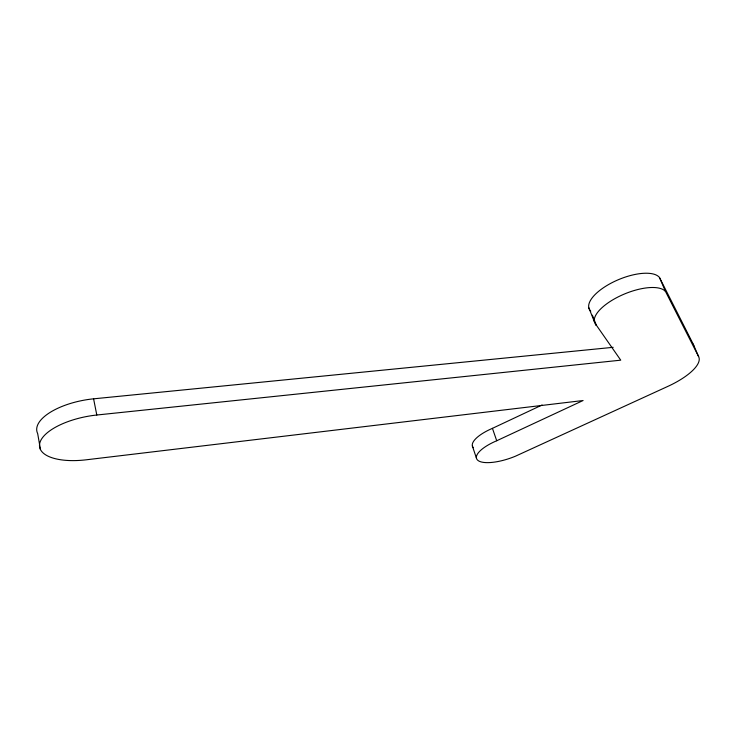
<?xml version="1.0" encoding="UTF-8"?>
<svg xmlns="http://www.w3.org/2000/svg" width="736" height="736" viewBox="0 0 736 736"><rect width="100%" height="100%" fill="white"/><g stroke="black" fill="none" stroke-linecap="round" stroke-linejoin="round"><path stroke-width="1.1" d="M596.004 325.349L596.353 325.183A38.861 15.318 -22.5 0 1 619.372 296.295A38.861 15.318 -22.5 0 1 665.519 291.502L698.63 356.62A46.506 15.934 -21.7 0 1 667.8 386.409L515.55 456.154A31.455 10.552 -18.9 0 1 477.876 460.368A31.455 10.552 -18.9 0 1 496.717 440.754L583.096 400.522L86.186 459.807A51.888 21.372 -10.7 0 1 39.762 443.21A51.888 21.372 -10.7 0 1 96.802 415.021L620.742 360.171L596.353 325.183L592.379 315.201M473.257 447.7A31.308 10.81 -18.9 0 1 492.439 428.343L542.092 404.993M40.462 449.567L37.674 433.596A51.584 21.832 -10.5 0 1 93.592 398.829L613.18 347.318M590.778 311.208A38.649 15.668 -22.7 0 1 613.447 281.952A38.649 15.668 -22.7 0 1 659.438 277.426L693.192 344.089L698.63 356.62M659.438 277.426L665.519 291.502M588.772 307.657L594.375 321.706M492.439 428.343L496.717 440.754M472.374 446.016L476.459 458.215M93.592 398.829L96.802 415.021M693.192 344.089A46.276 16.321 -21.8 0 1 693.781 346.03"/></g></svg>
